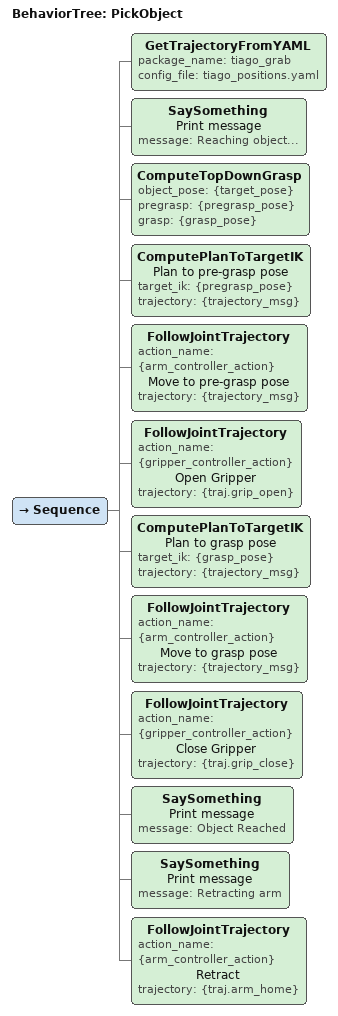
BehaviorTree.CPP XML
<?xml version="1.0" encoding="UTF-8"?>
<root BTCPP_format="4" main_tree_to_execute="PickObject">
  <BehaviorTree ID="PickObject">
    <Sequence>
      <GetTrajectoryFromYAML package_name="tiago_grab" config_file="tiago_positions.yaml"/>

      <SaySomething name="Print message" message="Reaching object..."/>

      <ComputeTopDownGrasp object_pose="{target_pose}" pregrasp="{pregrasp_pose}" grasp="{grasp_pose}"/>

      <ComputePlanToTargetIK name="Plan to pre-grasp pose" target_ik="{pregrasp_pose}" trajectory="{trajectory_msg}"/>
      <FollowJointTrajectory action_name="{arm_controller_action}" name="Move to pre-grasp pose" trajectory="{trajectory_msg}"/>
      <FollowJointTrajectory action_name="{gripper_controller_action}" name="Open Gripper" trajectory="{traj.grip_open}"/>

      <ComputePlanToTargetIK name="Plan to grasp pose" target_ik="{grasp_pose}" trajectory="{trajectory_msg}"/>
      <FollowJointTrajectory action_name="{arm_controller_action}" name="Move to grasp pose" trajectory="{trajectory_msg}"/>
      <FollowJointTrajectory action_name="{gripper_controller_action}" name="Close Gripper" trajectory="{traj.grip_close}"/>

      <SaySomething name="Print message" message="Object Reached"/>

      <SaySomething name="Print message" message="Retracting arm"/>
      <!-- TODO: We should set target joint configuration to the planner instead of interpolating directly -->
      <FollowJointTrajectory action_name="{arm_controller_action}" name="Retract" trajectory="{traj.arm_home}"/>

    </Sequence>
  </BehaviorTree>
</root>
